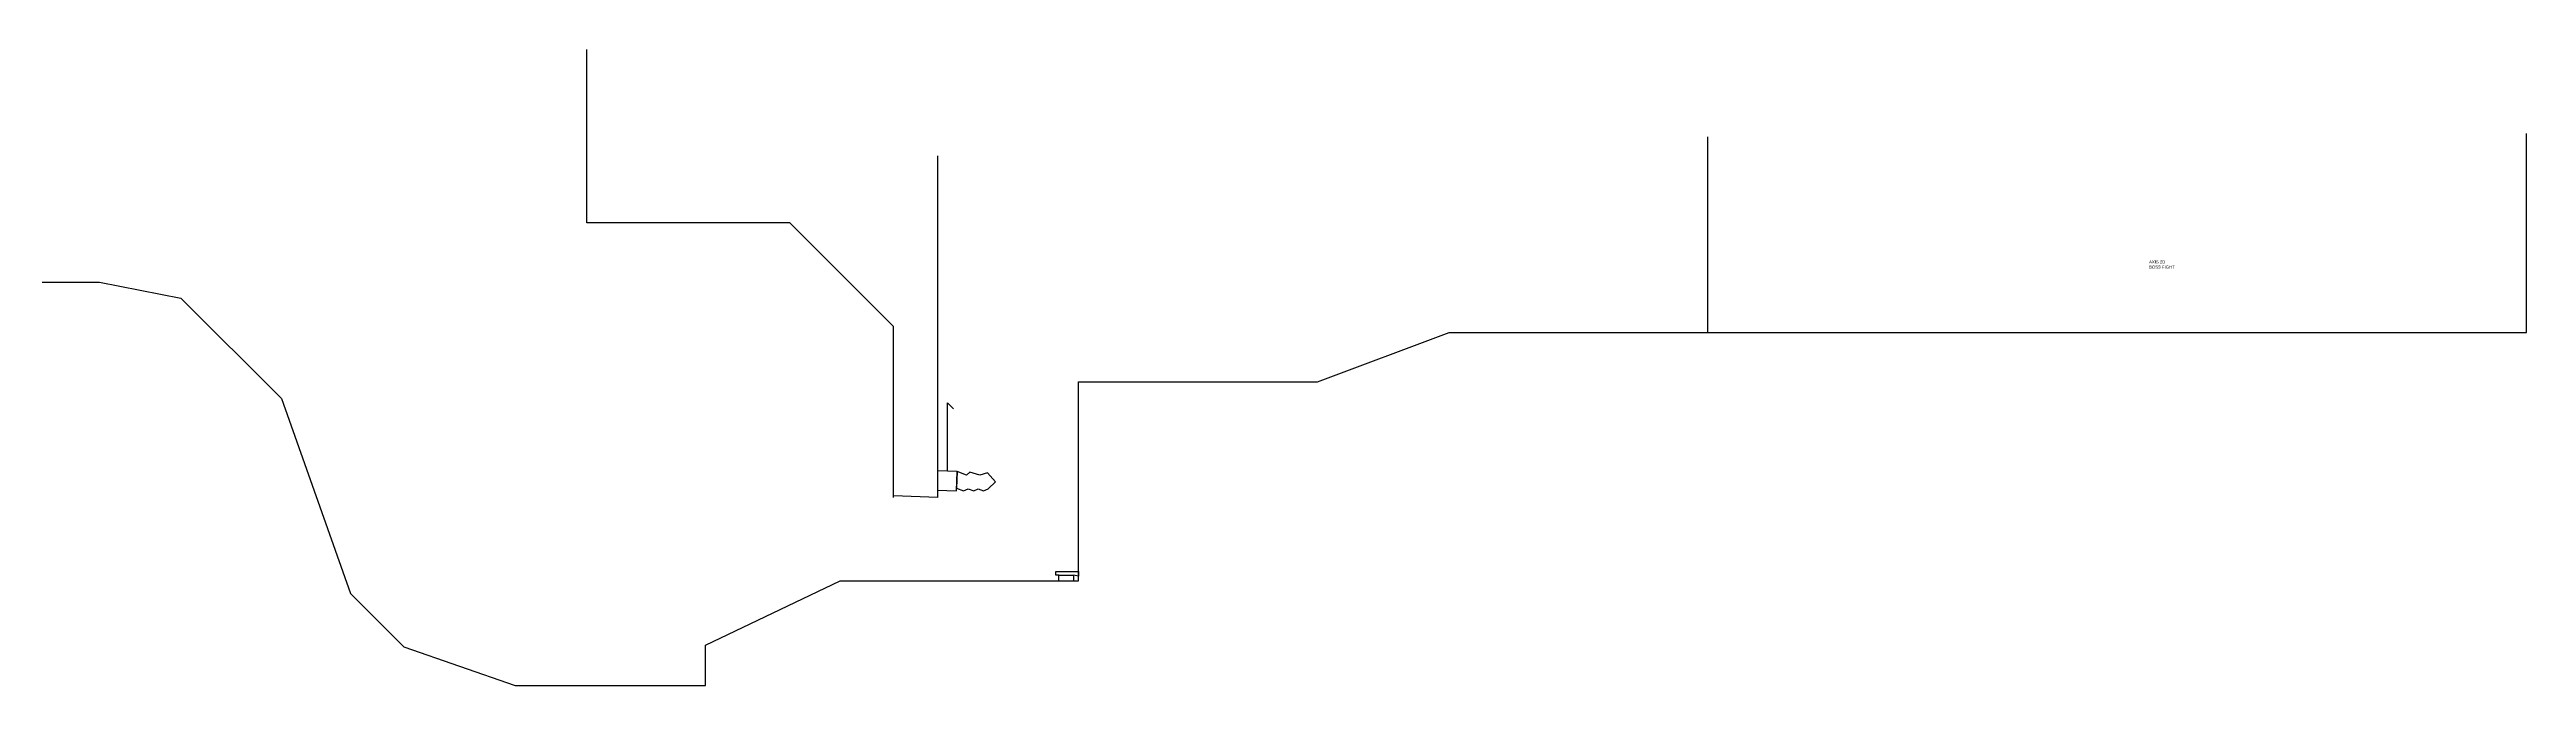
# Model space of a CAD drawing. Header units: millimetres. Extents: x 1187 to 5752, y 1467 to 1991.
# Drawn here: x 3710 to 5752, y 1467 to 1991 of the extents above; entities that cross this region are included whole.
import ezdxf

# ---------------------------------------------------------------- set-up
doc = ezdxf.new("R2010")
doc.units = ezdxf.units.MM
doc.styles.get("Standard").update_dxf_attribs({"font": 'arial.ttf'})

msp = doc.modelspace()

# ---------------------------------------------------------------- linework, layer by layer
for p, q in [((4153.2, 1848.1), (4153.2, 1991)), ((5077, 1757.9), (5077, 1919.1)), ((5751.7, 1757.9), (5751.7, 1921.8)), ((4442.4, 1622), (4442.4, 1903.4)), ((4320.5, 1848.1), (4153.2, 1848.1)), ((4405.9, 1762.7), (4320.5, 1848.1)), ((3669.2, 1799.4), (3751.6, 1799.4)), ((3751.6, 1799.4), (3818.7, 1786.2)), ((3818.7, 1786.2), (3901.5, 1703.4)), ((4405.9, 1622), (4405.9, 1762.7)), ((4755.5, 1717.3), (4864, 1757.9)), ((4864, 1757.9), (5077, 1757.9)), ((5077, 1757.9), (5751.7, 1757.9)), ((4558.4, 1553.2), (4558.4, 1717.3)), ((4558.4, 1717.3), (4755.5, 1717.3)), ((3901.5, 1703.4), (3958.4, 1542.8)), ((4450.4, 1643.5), (4450.4, 1700)), ((4450.4, 1700), (4455.5, 1694.9)), ((4458.4, 1643.2), (4442.4, 1643.8)), ((4457.9, 1627.4), (4458.4, 1643.2)), ((4458.4, 1643.2), (4458, 1629.6)), ((4466, 1640.3), (4458.4, 1643.2)), ((4468.8, 1642.9), (4466, 1640.3)), ((4477.1, 1640.4), (4468.8, 1642.9)), ((4483.4, 1642.1), (4477.1, 1640.4)), ((4490.1, 1634.9), (4483.4, 1642.1)), ((4483.9, 1629.1), (4490.1, 1634.9)), ((4442.4, 1622), (4405.9, 1623.3)), ((4441.8, 1627.9), (4457.9, 1627.4)), ((4458, 1629.6), (4463.5, 1627.4)), ((4463.5, 1627.4), (4467.4, 1629)), ((4467.4, 1629), (4472.2, 1627.5)), ((4472.2, 1627.5), (4475.6, 1629.1)), ((4475.6, 1629.1), (4480.2, 1627.4)), ((4480.2, 1627.4), (4483.9, 1629.1)), ((4250.9, 1500.3), (4361.9, 1553.2)), ((4361.9, 1553.2), (4558.4, 1553.2)), ((4539.6, 1557.9), (4539.6, 1561)), ((4539.6, 1561), (4558.4, 1561)), ((4542.3, 1557.9), (4539.6, 1557.9)), ((4542.3, 1553.2), (4542.3, 1557.9)), ((4542.3, 1557.9), (4554.2, 1557.9)), ((4554.2, 1557.9), (4554.2, 1553.2)), ((4558.4, 1557), (4554.2, 1557.9)), ((4558.4, 1561), (4558.4, 1557)), ((3958.4, 1542.8), (4002.3, 1498.9)), ((4002.3, 1498.9), (4094.2, 1467)), ((4250.9, 1467), (4250.9, 1500.3)), ((4094.2, 1467), (4250.9, 1467))]:
    msp.add_line(p, q)

# ---------------------------------------------------------------- texts
at = {"insert": (5440.7, 1817.2), "char_height": 2.5, "attachment_point": 1}
msp.add_mtext_dynamic_manual_height_columns('AXIS 2D\\PBOSS FIGHT', width=21.857, gutter_width=12.5, heights=[7.96], dxfattribs=at)

doc.saveas('drawing.dxf')
